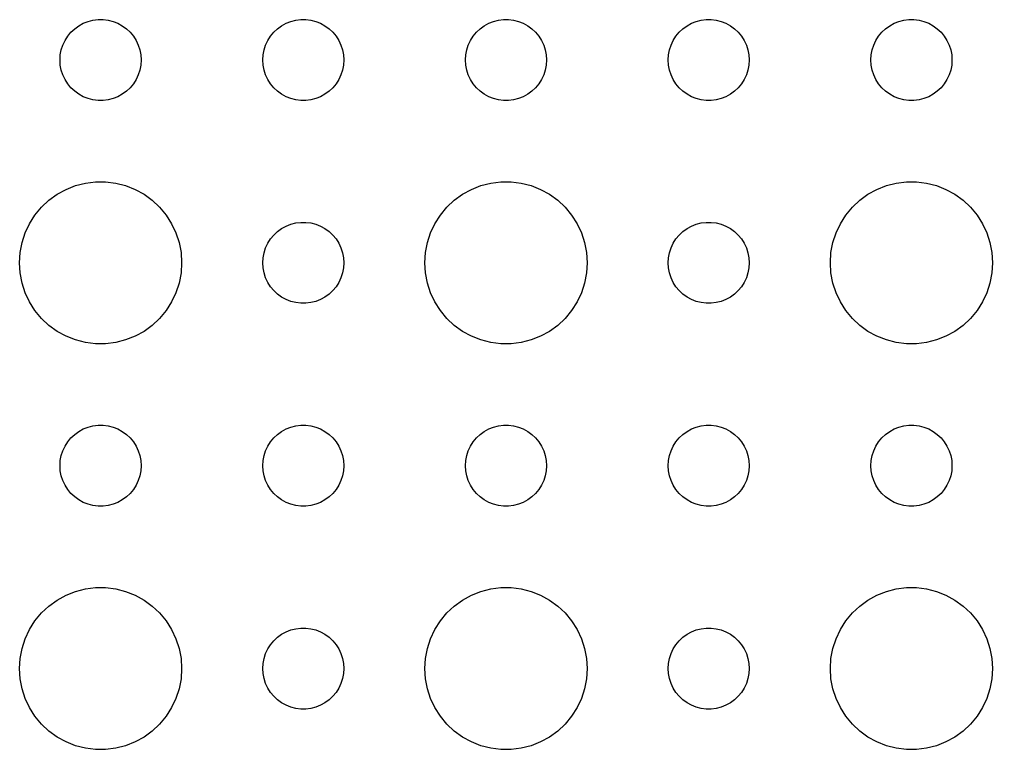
# Model space of a CAD drawing. Header units: metres. Extents: x -134 to 134, y 176 to 394.
# Drawn here: x 64.5 to 100.5, y 339.01 to 366 of the extents above; entities that cross this region are included whole.
import ezdxf

# ---------------------------------------------------------------- set-up
doc = ezdxf.new("R2010")
doc.units = ezdxf.units.M

msp = doc.modelspace()

# ---------------------------------------------------------------- linework, layer by layer
for p, q in [((66.5439, 365.656), (66.6963, 365.766)), ((66.6963, 365.766), (66.8613, 365.857)), ((66.8613, 365.857), (67.0365, 365.927)), ((67.0365, 365.927), (67.2189, 365.973)), ((67.2189, 365.973), (67.4058, 365.997)), ((67.4058, 365.997), (67.5942, 365.997)), ((67.5942, 365.997), (67.7811, 365.973)), ((67.7811, 365.973), (67.9635, 365.927)), ((67.9635, 365.927), (68.1387, 365.857)), ((68.1387, 365.857), (68.3037, 365.766)), ((68.3037, 365.766), (68.4561, 365.656)), ((74.0439, 365.656), (74.1963, 365.766)), ((74.1963, 365.766), (74.3613, 365.857)), ((74.3613, 365.857), (74.5365, 365.927)), ((74.5365, 365.927), (74.7189, 365.973)), ((74.7189, 365.973), (74.9058, 365.997)), ((74.9058, 365.997), (75.0942, 365.997)), ((75.0942, 365.997), (75.2811, 365.973)), ((75.2811, 365.973), (75.4635, 365.927)), ((75.4635, 365.927), (75.6387, 365.857)), ((75.6387, 365.857), (75.8037, 365.766)), ((75.8037, 365.766), (75.9561, 365.656)), ((81.5439, 365.656), (81.6963, 365.766)), ((81.6963, 365.766), (81.8613, 365.857)), ((81.8613, 365.857), (82.0365, 365.927)), ((82.0365, 365.927), (82.2189, 365.973)), ((82.2189, 365.973), (82.4058, 365.997)), ((82.4058, 365.997), (82.5942, 365.997)), ((82.5942, 365.997), (82.7811, 365.973)), ((82.7811, 365.973), (82.9635, 365.927)), ((82.9635, 365.927), (83.1387, 365.857)), ((83.1387, 365.857), (83.3037, 365.766)), ((83.3037, 365.766), (83.4561, 365.656)), ((89.0439, 365.656), (89.1963, 365.766)), ((89.1963, 365.766), (89.3613, 365.857)), ((89.3613, 365.857), (89.5365, 365.927)), ((89.5365, 365.927), (89.7189, 365.973)), ((89.7189, 365.973), (89.9058, 365.997)), ((89.9058, 365.997), (90.0942, 365.997)), ((90.0942, 365.997), (90.2811, 365.973)), ((90.2811, 365.973), (90.4635, 365.927)), ((90.4635, 365.927), (90.6387, 365.857)), ((90.6387, 365.857), (90.8037, 365.766)), ((90.8037, 365.766), (90.9561, 365.656)), ((96.5439, 365.656), (96.6963, 365.766)), ((96.6963, 365.766), (96.8613, 365.857)), ((96.8613, 365.857), (97.0365, 365.927)), ((97.0365, 365.927), (97.2189, 365.973)), ((97.2189, 365.973), (97.4058, 365.997)), ((97.4058, 365.997), (97.5942, 365.997)), ((97.5942, 365.997), (97.7811, 365.973)), ((97.7811, 365.973), (97.9635, 365.927)), ((97.9635, 365.927), (98.1387, 365.857)), ((98.1387, 365.857), (98.3037, 365.766)), ((98.3037, 365.766), (98.4561, 365.656)), ((66.2865, 365.382), (66.4065, 365.527)), ((66.4065, 365.527), (66.5439, 365.656)), ((68.4561, 365.656), (68.5934, 365.527)), ((68.5934, 365.527), (68.7135, 365.382)), ((73.7865, 365.382), (73.9065, 365.527)), ((73.9065, 365.527), (74.0439, 365.656)), ((75.9561, 365.656), (76.0934, 365.527)), ((76.0934, 365.527), (76.2135, 365.382)), ((81.2865, 365.382), (81.4065, 365.527)), ((81.4065, 365.527), (81.5439, 365.656)), ((83.4561, 365.656), (83.5934, 365.527)), ((83.5934, 365.527), (83.7135, 365.382)), ((88.7865, 365.382), (88.9065, 365.527)), ((88.9065, 365.527), (89.0439, 365.656)), ((90.9561, 365.656), (91.0934, 365.527)), ((91.0934, 365.527), (91.2135, 365.382)), ((96.2865, 365.382), (96.4065, 365.527)), ((96.4065, 365.527), (96.5439, 365.656)), ((98.4561, 365.656), (98.5934, 365.527)), ((98.5934, 365.527), (98.7135, 365.382)), ((66.0471, 364.873), (66.1053, 365.052)), ((66.1053, 365.052), (66.1855, 365.223)), ((66.1855, 365.223), (66.2865, 365.382)), ((68.7135, 365.382), (68.8145, 365.223)), ((68.8145, 365.223), (68.8947, 365.052)), ((68.8947, 365.052), (68.9529, 364.873)), ((73.5471, 364.873), (73.6053, 365.052)), ((73.6053, 365.052), (73.6855, 365.223)), ((73.6855, 365.223), (73.7865, 365.382)), ((76.2135, 365.382), (76.3145, 365.223)), ((76.3145, 365.223), (76.3947, 365.052)), ((76.3947, 365.052), (76.4529, 364.873)), ((81.0471, 364.873), (81.1053, 365.052)), ((81.1053, 365.052), (81.1855, 365.223)), ((81.1855, 365.223), (81.2865, 365.382)), ((83.7135, 365.382), (83.8145, 365.223)), ((83.8145, 365.223), (83.8947, 365.052)), ((83.8947, 365.052), (83.9529, 364.873)), ((88.5471, 364.873), (88.6053, 365.052)), ((88.6053, 365.052), (88.6855, 365.223)), ((88.6855, 365.223), (88.7865, 365.382)), ((91.2135, 365.382), (91.3145, 365.223)), ((91.3145, 365.223), (91.3947, 365.052)), ((91.3947, 365.052), (91.4529, 364.873)), ((96.0471, 364.873), (96.1053, 365.052)), ((96.1053, 365.052), (96.1855, 365.223)), ((96.1855, 365.223), (96.2865, 365.382)), ((98.7135, 365.382), (98.8145, 365.223)), ((98.8145, 365.223), (98.8947, 365.052)), ((98.8947, 365.052), (98.9529, 364.873)), ((66, 364.5), (66.0118, 364.688)), ((66.0118, 364.688), (66.0471, 364.873)), ((68.9529, 364.873), (68.9882, 364.688)), ((68.9882, 364.688), (69, 364.5)), ((73.5, 364.5), (73.5118, 364.688)), ((73.5118, 364.688), (73.5471, 364.873)), ((76.4529, 364.873), (76.4882, 364.688)), ((76.4882, 364.688), (76.5, 364.5)), ((81, 364.5), (81.0118, 364.688)), ((81.0118, 364.688), (81.0471, 364.873)), ((83.9529, 364.873), (83.9882, 364.688)), ((83.9882, 364.688), (84, 364.5)), ((88.5, 364.5), (88.5118, 364.688)), ((88.5118, 364.688), (88.5471, 364.873)), ((91.4529, 364.873), (91.4882, 364.688)), ((91.4882, 364.688), (91.5, 364.5)), ((96, 364.5), (96.0118, 364.688)), ((96.0118, 364.688), (96.0471, 364.873)), ((98.9529, 364.873), (98.9882, 364.688)), ((98.9882, 364.688), (99, 364.5)), ((66.0118, 364.312), (66, 364.5)), ((69, 364.5), (68.9882, 364.312)), ((73.5118, 364.312), (73.5, 364.5)), ((76.5, 364.5), (76.4882, 364.312)), ((81.0118, 364.312), (81, 364.5)), ((84, 364.5), (83.9882, 364.312)), ((88.5118, 364.312), (88.5, 364.5)), ((91.5, 364.5), (91.4882, 364.312)), ((96.0118, 364.312), (96, 364.5)), ((99, 364.5), (98.9882, 364.312)), ((66.0471, 364.127), (66.0118, 364.312)), ((66.1053, 363.948), (66.0471, 364.127)), ((68.9529, 364.127), (68.8947, 363.948)), ((68.9882, 364.312), (68.9529, 364.127)), ((73.5471, 364.127), (73.5118, 364.312)), ((73.6053, 363.948), (73.5471, 364.127)), ((76.4529, 364.127), (76.3947, 363.948)), ((76.4882, 364.312), (76.4529, 364.127)), ((81.0471, 364.127), (81.0118, 364.312)), ((81.1053, 363.948), (81.0471, 364.127)), ((83.9529, 364.127), (83.8947, 363.948)), ((83.9882, 364.312), (83.9529, 364.127)), ((88.5471, 364.127), (88.5118, 364.312)), ((88.6053, 363.948), (88.5471, 364.127)), ((91.4529, 364.127), (91.3947, 363.948)), ((91.4882, 364.312), (91.4529, 364.127)), ((96.0471, 364.127), (96.0118, 364.312)), ((96.1053, 363.948), (96.0471, 364.127)), ((98.9529, 364.127), (98.8947, 363.948)), ((98.9882, 364.312), (98.9529, 364.127)), ((66.1855, 363.777), (66.1053, 363.948)), ((66.2865, 363.618), (66.1855, 363.777)), ((66.4065, 363.473), (66.2865, 363.618)), ((68.7135, 363.618), (68.5934, 363.473)), ((68.8145, 363.777), (68.7135, 363.618)), ((68.8947, 363.948), (68.8145, 363.777)), ((73.6855, 363.777), (73.6053, 363.948)), ((73.7865, 363.618), (73.6855, 363.777)), ((73.9065, 363.473), (73.7865, 363.618)), ((76.2135, 363.618), (76.0934, 363.473)), ((76.3145, 363.777), (76.2135, 363.618)), ((76.3947, 363.948), (76.3145, 363.777)), ((81.1855, 363.777), (81.1053, 363.948)), ((81.2865, 363.618), (81.1855, 363.777)), ((81.4065, 363.473), (81.2865, 363.618)), ((83.7135, 363.618), (83.5934, 363.473)), ((83.8145, 363.777), (83.7135, 363.618)), ((83.8947, 363.948), (83.8145, 363.777)), ((88.6855, 363.777), (88.6053, 363.948)), ((88.7865, 363.618), (88.6855, 363.777)), ((88.9065, 363.473), (88.7865, 363.618)), ((91.2135, 363.618), (91.0934, 363.473)), ((91.3145, 363.777), (91.2135, 363.618)), ((91.3947, 363.948), (91.3145, 363.777)), ((96.1855, 363.777), (96.1053, 363.948)), ((96.2865, 363.618), (96.1855, 363.777)), ((96.4065, 363.473), (96.2865, 363.618)), ((98.7135, 363.618), (98.5934, 363.473)), ((98.8145, 363.777), (98.7135, 363.618)), ((98.8947, 363.948), (98.8145, 363.777)), ((66.5439, 363.344), (66.4065, 363.473)), ((66.6963, 363.234), (66.5439, 363.344)), ((68.4561, 363.344), (68.3037, 363.234)), ((68.5934, 363.473), (68.4561, 363.344)), ((74.0439, 363.344), (73.9065, 363.473)), ((74.1963, 363.234), (74.0439, 363.344)), ((75.9561, 363.344), (75.8037, 363.234)), ((76.0934, 363.473), (75.9561, 363.344)), ((81.5439, 363.344), (81.4065, 363.473)), ((81.6963, 363.234), (81.5439, 363.344)), ((83.4561, 363.344), (83.3037, 363.234)), ((83.5934, 363.473), (83.4561, 363.344)), ((89.0439, 363.344), (88.9065, 363.473)), ((89.1963, 363.234), (89.0439, 363.344)), ((90.9561, 363.344), (90.8037, 363.234)), ((91.0934, 363.473), (90.9561, 363.344)), ((96.5439, 363.344), (96.4065, 363.473)), ((96.6963, 363.234), (96.5439, 363.344)), ((98.4561, 363.344), (98.3037, 363.234)), ((98.5934, 363.473), (98.4561, 363.344)), ((66.8613, 363.143), (66.6963, 363.234)), ((67.0365, 363.073), (66.8613, 363.143)), ((67.2189, 363.027), (67.0365, 363.073)), ((67.4058, 363.003), (67.2189, 363.027)), ((67.5942, 363.003), (67.4058, 363.003)), ((67.7811, 363.027), (67.5942, 363.003)), ((67.9635, 363.073), (67.7811, 363.027)), ((68.1387, 363.143), (67.9635, 363.073)), ((68.3037, 363.234), (68.1387, 363.143)), ((74.3613, 363.143), (74.1963, 363.234)), ((74.5365, 363.073), (74.3613, 363.143)), ((74.7189, 363.027), (74.5365, 363.073)), ((74.9058, 363.003), (74.7189, 363.027)), ((75.0942, 363.003), (74.9058, 363.003)), ((75.2811, 363.027), (75.0942, 363.003)), ((75.4635, 363.073), (75.2811, 363.027)), ((75.6387, 363.143), (75.4635, 363.073)), ((75.8037, 363.234), (75.6387, 363.143)), ((81.8613, 363.143), (81.6963, 363.234)), ((82.0365, 363.073), (81.8613, 363.143)), ((82.2189, 363.027), (82.0365, 363.073)), ((82.4058, 363.003), (82.2189, 363.027)), ((82.5942, 363.003), (82.4058, 363.003)), ((82.7811, 363.027), (82.5942, 363.003)), ((82.9635, 363.073), (82.7811, 363.027)), ((83.1387, 363.143), (82.9635, 363.073)), ((83.3037, 363.234), (83.1387, 363.143)), ((89.3613, 363.143), (89.1963, 363.234)), ((89.5365, 363.073), (89.3613, 363.143)), ((89.7189, 363.027), (89.5365, 363.073)), ((89.9058, 363.003), (89.7189, 363.027)), ((90.0942, 363.003), (89.9058, 363.003)), ((90.2811, 363.027), (90.0942, 363.003)), ((90.4635, 363.073), (90.2811, 363.027)), ((90.6387, 363.143), (90.4635, 363.073)), ((90.8037, 363.234), (90.6387, 363.143)), ((96.8613, 363.143), (96.6963, 363.234)), ((97.0365, 363.073), (96.8613, 363.143)), ((97.2189, 363.027), (97.0365, 363.073)), ((97.4058, 363.003), (97.2189, 363.027)), ((97.5942, 363.003), (97.4058, 363.003)), ((97.7811, 363.027), (97.5942, 363.003)), ((97.9635, 363.073), (97.7811, 363.027)), ((98.1387, 363.143), (97.9635, 363.073)), ((98.3037, 363.234), (98.1387, 363.143)), ((65.8925, 359.533), (66.2227, 359.714)), ((66.2227, 359.714), (66.573, 359.853)), ((66.573, 359.853), (66.9379, 359.947)), ((66.9379, 359.947), (67.3116, 359.994)), ((67.3116, 359.994), (67.6884, 359.994)), ((67.6884, 359.994), (68.0621, 359.947)), ((68.0621, 359.947), (68.427, 359.853)), ((68.427, 359.853), (68.7773, 359.714)), ((68.7773, 359.714), (69.1075, 359.533)), ((80.8925, 359.533), (81.2227, 359.714)), ((81.2227, 359.714), (81.573, 359.853)), ((81.573, 359.853), (81.9379, 359.947)), ((81.9379, 359.947), (82.3116, 359.994)), ((82.3116, 359.994), (82.6884, 359.994)), ((82.6884, 359.994), (83.0621, 359.947)), ((83.0621, 359.947), (83.427, 359.853)), ((83.427, 359.853), (83.7773, 359.714)), ((83.7773, 359.714), (84.1075, 359.533)), ((95.8925, 359.533), (96.2227, 359.714)), ((96.2227, 359.714), (96.573, 359.853)), ((96.573, 359.853), (96.9379, 359.947)), ((96.9379, 359.947), (97.3116, 359.994)), ((97.3116, 359.994), (97.6884, 359.994)), ((97.6884, 359.994), (98.0621, 359.947)), ((98.0621, 359.947), (98.427, 359.853)), ((98.427, 359.853), (98.7773, 359.714)), ((98.7773, 359.714), (99.1075, 359.533)), ((65.3131, 359.054), (65.5877, 359.312)), ((65.5877, 359.312), (65.8925, 359.533)), ((69.1075, 359.533), (69.4123, 359.312)), ((69.4123, 359.312), (69.6869, 359.054)), ((80.3131, 359.054), (80.5877, 359.312)), ((80.5877, 359.312), (80.8925, 359.533)), ((84.1075, 359.533), (84.4123, 359.312)), ((84.4123, 359.312), (84.6869, 359.054)), ((95.3131, 359.054), (95.5877, 359.312)), ((95.5877, 359.312), (95.8925, 359.533)), ((99.1075, 359.533), (99.4123, 359.312)), ((99.4123, 359.312), (99.6869, 359.054)), ((65.073, 358.763), (65.3131, 359.054)), ((69.6869, 359.054), (69.927, 358.763)), ((80.073, 358.763), (80.3131, 359.054)), ((84.6869, 359.054), (84.927, 358.763)), ((95.073, 358.763), (95.3131, 359.054)), ((99.6869, 359.054), (99.927, 358.763)), ((64.8711, 358.445), (65.073, 358.763)), ((69.927, 358.763), (70.1289, 358.445)), ((79.8711, 358.445), (80.073, 358.763)), ((84.927, 358.763), (85.1289, 358.445)), ((94.8711, 358.445), (95.073, 358.763)), ((99.927, 358.763), (100.129, 358.445)), ((64.7107, 358.104), (64.8711, 358.445)), ((70.1289, 358.445), (70.2893, 358.104)), ((74.0439, 358.156), (74.1963, 358.266)), ((74.1963, 358.266), (74.3613, 358.357)), ((74.3613, 358.357), (74.5365, 358.427)), ((74.5365, 358.427), (74.7189, 358.473)), ((74.7189, 358.473), (74.9058, 358.497)), ((74.9058, 358.497), (75.0942, 358.497)), ((75.0942, 358.497), (75.2811, 358.473)), ((75.2811, 358.473), (75.4635, 358.427)), ((75.4635, 358.427), (75.6387, 358.357)), ((75.6387, 358.357), (75.8037, 358.266)), ((75.8037, 358.266), (75.9561, 358.156)), ((79.7107, 358.104), (79.8711, 358.445)), ((85.1289, 358.445), (85.2893, 358.104)), ((89.0439, 358.156), (89.1963, 358.266)), ((89.1963, 358.266), (89.3613, 358.357)), ((89.3613, 358.357), (89.5365, 358.427)), ((89.5365, 358.427), (89.7189, 358.473)), ((89.7189, 358.473), (89.9058, 358.497)), ((89.9058, 358.497), (90.0942, 358.497)), ((90.0942, 358.497), (90.2811, 358.473)), ((90.2811, 358.473), (90.4635, 358.427)), ((90.4635, 358.427), (90.6387, 358.357)), ((90.6387, 358.357), (90.8037, 358.266)), ((90.8037, 358.266), (90.9561, 358.156)), ((94.7107, 358.104), (94.8711, 358.445)), ((100.129, 358.445), (100.289, 358.104)), ((64.5943, 357.746), (64.7107, 358.104)), ((70.2893, 358.104), (70.4057, 357.746)), ((73.6855, 357.723), (73.7865, 357.882)), ((73.7865, 357.882), (73.9065, 358.027)), ((73.9065, 358.027), (74.0439, 358.156)), ((75.9561, 358.156), (76.0934, 358.027)), ((76.0934, 358.027), (76.2135, 357.882)), ((76.2135, 357.882), (76.3145, 357.723)), ((79.5943, 357.746), (79.7107, 358.104)), ((85.2893, 358.104), (85.4057, 357.746)), ((88.6855, 357.723), (88.7865, 357.882)), ((88.7865, 357.882), (88.9065, 358.027)), ((88.9065, 358.027), (89.0439, 358.156)), ((90.9561, 358.156), (91.0934, 358.027)), ((91.0934, 358.027), (91.2135, 357.882)), ((91.2135, 357.882), (91.3145, 357.723)), ((94.5943, 357.746), (94.7107, 358.104)), ((100.289, 358.104), (100.406, 357.746)), ((64.5237, 357.376), (64.5943, 357.746)), ((70.4057, 357.746), (70.4763, 357.376)), ((73.5471, 357.373), (73.6053, 357.552)), ((73.6053, 357.552), (73.6855, 357.723)), ((76.3145, 357.723), (76.3947, 357.552)), ((76.3947, 357.552), (76.4529, 357.373)), ((79.5237, 357.376), (79.5943, 357.746)), ((85.4057, 357.746), (85.4763, 357.376)), ((88.5471, 357.373), (88.6053, 357.552)), ((88.6053, 357.552), (88.6855, 357.723)), ((91.3145, 357.723), (91.3947, 357.552)), ((91.3947, 357.552), (91.4529, 357.373)), ((94.5237, 357.376), (94.5943, 357.746)), ((100.406, 357.746), (100.476, 357.376)), ((64.5, 357), (64.5237, 357.376)), ((70.4763, 357.376), (70.5, 357)), ((73.5, 357), (73.5118, 357.188)), ((73.5118, 357.188), (73.5471, 357.373)), ((76.4529, 357.373), (76.4882, 357.188)), ((76.4882, 357.188), (76.5, 357)), ((79.5, 357), (79.5237, 357.376)), ((85.4763, 357.376), (85.5, 357)), ((88.5, 357), (88.5118, 357.188)), ((88.5118, 357.188), (88.5471, 357.373)), ((91.4529, 357.373), (91.4882, 357.188)), ((91.4882, 357.188), (91.5, 357)), ((94.5, 357), (94.5237, 357.376)), ((100.476, 357.376), (100.5, 357)), ((64.5237, 356.624), (64.5, 357)), ((70.5, 357), (70.4763, 356.624)), ((73.5118, 356.812), (73.5, 357)), ((73.5471, 356.627), (73.5118, 356.812)), ((76.4882, 356.812), (76.4529, 356.627)), ((76.5, 357), (76.4882, 356.812)), ((79.5237, 356.624), (79.5, 357)), ((85.5, 357), (85.4763, 356.624)), ((88.5118, 356.812), (88.5, 357)), ((88.5471, 356.627), (88.5118, 356.812)), ((91.4882, 356.812), (91.4529, 356.627)), ((91.5, 357), (91.4882, 356.812)), ((94.5237, 356.624), (94.5, 357)), ((100.5, 357), (100.476, 356.624)), ((64.5943, 356.254), (64.5237, 356.624)), ((70.4763, 356.624), (70.4057, 356.254)), ((73.6053, 356.448), (73.5471, 356.627)), ((73.6855, 356.277), (73.6053, 356.448)), ((76.3947, 356.448), (76.3145, 356.277)), ((76.4529, 356.627), (76.3947, 356.448)), ((79.5943, 356.254), (79.5237, 356.624)), ((85.4763, 356.624), (85.4057, 356.254)), ((88.6053, 356.448), (88.5471, 356.627)), ((88.6855, 356.277), (88.6053, 356.448)), ((91.3947, 356.448), (91.3145, 356.277)), ((91.4529, 356.627), (91.3947, 356.448)), ((94.5943, 356.254), (94.5237, 356.624)), ((100.476, 356.624), (100.406, 356.254)), ((64.7107, 355.896), (64.5943, 356.254)), ((70.4057, 356.254), (70.2893, 355.896)), ((73.7865, 356.118), (73.6855, 356.277)), ((73.9065, 355.973), (73.7865, 356.118)), ((76.2135, 356.118), (76.0934, 355.973)), ((76.3145, 356.277), (76.2135, 356.118)), ((79.7107, 355.896), (79.5943, 356.254)), ((85.4057, 356.254), (85.2893, 355.896)), ((88.7865, 356.118), (88.6855, 356.277)), ((88.9065, 355.973), (88.7865, 356.118)), ((91.2135, 356.118), (91.0934, 355.973)), ((91.3145, 356.277), (91.2135, 356.118)), ((94.7107, 355.896), (94.5943, 356.254)), ((100.406, 356.254), (100.289, 355.896)), ((64.8711, 355.555), (64.7107, 355.896)), ((70.2893, 355.896), (70.1289, 355.555)), ((74.0439, 355.844), (73.9065, 355.973)), ((74.1963, 355.734), (74.0439, 355.844)), ((74.3613, 355.643), (74.1963, 355.734)), ((75.8037, 355.734), (75.6387, 355.643)), ((75.9561, 355.844), (75.8037, 355.734)), ((76.0934, 355.973), (75.9561, 355.844)), ((79.8711, 355.555), (79.7107, 355.896)), ((85.2893, 355.896), (85.1289, 355.555)), ((89.0439, 355.844), (88.9065, 355.973)), ((89.1963, 355.734), (89.0439, 355.844)), ((89.3613, 355.643), (89.1963, 355.734)), ((90.8037, 355.734), (90.6387, 355.643)), ((90.9561, 355.844), (90.8037, 355.734)), ((91.0934, 355.973), (90.9561, 355.844)), ((94.8711, 355.555), (94.7107, 355.896)), ((100.289, 355.896), (100.129, 355.555)), ((65.073, 355.237), (64.8711, 355.555)), ((70.1289, 355.555), (69.927, 355.237)), ((74.5365, 355.573), (74.3613, 355.643)), ((74.7189, 355.527), (74.5365, 355.573)), ((74.9058, 355.503), (74.7189, 355.527)), ((75.0942, 355.503), (74.9058, 355.503)), ((75.2811, 355.527), (75.0942, 355.503)), ((75.4635, 355.573), (75.2811, 355.527)), ((75.6387, 355.643), (75.4635, 355.573)), ((80.073, 355.237), (79.8711, 355.555)), ((85.1289, 355.555), (84.927, 355.237)), ((89.5365, 355.573), (89.3613, 355.643)), ((89.7189, 355.527), (89.5365, 355.573)), ((89.9058, 355.503), (89.7189, 355.527)), ((90.0942, 355.503), (89.9058, 355.503)), ((90.2811, 355.527), (90.0942, 355.503)), ((90.4635, 355.573), (90.2811, 355.527)), ((90.6387, 355.643), (90.4635, 355.573)), ((95.073, 355.237), (94.8711, 355.555)), ((100.129, 355.555), (99.927, 355.237)), ((65.3131, 354.946), (65.073, 355.237)), ((69.927, 355.237), (69.6869, 354.946)), ((80.3131, 354.946), (80.073, 355.237)), ((84.927, 355.237), (84.6869, 354.946)), ((95.3131, 354.946), (95.073, 355.237)), ((99.927, 355.237), (99.6869, 354.946)), ((65.5877, 354.688), (65.3131, 354.946)), ((65.8925, 354.467), (65.5877, 354.688)), ((69.4123, 354.688), (69.1075, 354.467)), ((69.6869, 354.946), (69.4123, 354.688)), ((80.5877, 354.688), (80.3131, 354.946)), ((80.8925, 354.467), (80.5877, 354.688)), ((84.4123, 354.688), (84.1075, 354.467)), ((84.6869, 354.946), (84.4123, 354.688)), ((95.5877, 354.688), (95.3131, 354.946)), ((95.8925, 354.467), (95.5877, 354.688)), ((99.4123, 354.688), (99.1075, 354.467)), ((99.6869, 354.946), (99.4123, 354.688)), ((66.2227, 354.286), (65.8925, 354.467)), ((66.573, 354.147), (66.2227, 354.286)), ((68.7773, 354.286), (68.427, 354.147)), ((69.1075, 354.467), (68.7773, 354.286)), ((81.2227, 354.286), (80.8925, 354.467)), ((81.573, 354.147), (81.2227, 354.286)), ((83.7773, 354.286), (83.427, 354.147)), ((84.1075, 354.467), (83.7773, 354.286)), ((96.2227, 354.286), (95.8925, 354.467)), ((96.573, 354.147), (96.2227, 354.286)), ((98.7773, 354.286), (98.427, 354.147)), ((99.1075, 354.467), (98.7773, 354.286)), ((66.9379, 354.053), (66.573, 354.147)), ((67.3116, 354.006), (66.9379, 354.053)), ((67.6884, 354.006), (67.3116, 354.006)), ((68.0621, 354.053), (67.6884, 354.006)), ((68.427, 354.147), (68.0621, 354.053)), ((81.9379, 354.053), (81.573, 354.147)), ((82.3116, 354.006), (81.9379, 354.053)), ((82.6884, 354.006), (82.3116, 354.006)), ((83.0621, 354.053), (82.6884, 354.006)), ((83.427, 354.147), (83.0621, 354.053)), ((96.9379, 354.053), (96.573, 354.147)), ((97.3116, 354.006), (96.9379, 354.053)), ((97.6884, 354.006), (97.3116, 354.006)), ((98.0621, 354.053), (97.6884, 354.006)), ((98.427, 354.147), (98.0621, 354.053)), ((66.4065, 350.527), (66.5439, 350.656)), ((66.5439, 350.656), (66.6963, 350.766)), ((66.6963, 350.766), (66.8613, 350.857)), ((66.8613, 350.857), (67.0365, 350.927)), ((67.0365, 350.927), (67.2189, 350.973)), ((67.2189, 350.973), (67.4058, 350.997)), ((67.4058, 350.997), (67.5942, 350.997)), ((67.5942, 350.997), (67.7811, 350.973)), ((67.7811, 350.973), (67.9635, 350.927)), ((67.9635, 350.927), (68.1387, 350.857)), ((68.1387, 350.857), (68.3037, 350.766)), ((68.3037, 350.766), (68.4561, 350.656)), ((68.4561, 350.656), (68.5934, 350.527)), ((73.9065, 350.527), (74.0439, 350.656)), ((74.0439, 350.656), (74.1963, 350.766)), ((74.1963, 350.766), (74.3613, 350.857)), ((74.3613, 350.857), (74.5365, 350.927)), ((74.5365, 350.927), (74.7189, 350.973)), ((74.7189, 350.973), (74.9058, 350.997)), ((74.9058, 350.997), (75.0942, 350.997)), ((75.0942, 350.997), (75.2811, 350.973)), ((75.2811, 350.973), (75.4635, 350.927)), ((75.4635, 350.927), (75.6387, 350.857)), ((75.6387, 350.857), (75.8037, 350.766)), ((75.8037, 350.766), (75.9561, 350.656)), ((75.9561, 350.656), (76.0934, 350.527)), ((81.4065, 350.527), (81.5439, 350.656)), ((81.5439, 350.656), (81.6963, 350.766)), ((81.6963, 350.766), (81.8613, 350.857)), ((81.8613, 350.857), (82.0365, 350.927)), ((82.0365, 350.927), (82.2189, 350.973)), ((82.2189, 350.973), (82.4058, 350.997)), ((82.4058, 350.997), (82.5942, 350.997)), ((82.5942, 350.997), (82.7811, 350.973)), ((82.7811, 350.973), (82.9635, 350.927)), ((82.9635, 350.927), (83.1387, 350.857)), ((83.1387, 350.857), (83.3037, 350.766)), ((83.3037, 350.766), (83.4561, 350.656)), ((83.4561, 350.656), (83.5934, 350.527)), ((88.9065, 350.527), (89.0439, 350.656)), ((89.0439, 350.656), (89.1963, 350.766)), ((89.1963, 350.766), (89.3613, 350.857)), ((89.3613, 350.857), (89.5365, 350.927)), ((89.5365, 350.927), (89.7189, 350.973)), ((89.7189, 350.973), (89.9058, 350.997)), ((89.9058, 350.997), (90.0942, 350.997)), ((90.0942, 350.997), (90.2811, 350.973)), ((90.2811, 350.973), (90.4635, 350.927)), ((90.4635, 350.927), (90.6387, 350.857)), ((90.6387, 350.857), (90.8037, 350.766)), ((90.8037, 350.766), (90.9561, 350.656)), ((90.9561, 350.656), (91.0934, 350.527)), ((96.4065, 350.527), (96.5439, 350.656)), ((96.5439, 350.656), (96.6963, 350.766)), ((96.6963, 350.766), (96.8613, 350.857)), ((96.8613, 350.857), (97.0365, 350.927)), ((97.0365, 350.927), (97.2189, 350.973)), ((97.2189, 350.973), (97.4058, 350.997)), ((97.4058, 350.997), (97.5942, 350.997)), ((97.5942, 350.997), (97.7811, 350.973)), ((97.7811, 350.973), (97.9635, 350.927)), ((97.9635, 350.927), (98.1387, 350.857)), ((98.1387, 350.857), (98.3037, 350.766)), ((98.3037, 350.766), (98.4561, 350.656)), ((98.4561, 350.656), (98.5934, 350.527)), ((66.1855, 350.223), (66.2865, 350.382)), ((66.2865, 350.382), (66.4065, 350.527)), ((68.5934, 350.527), (68.7135, 350.382)), ((68.7135, 350.382), (68.8145, 350.223)), ((73.6855, 350.223), (73.7865, 350.382)), ((73.7865, 350.382), (73.9065, 350.527)), ((76.0934, 350.527), (76.2135, 350.382)), ((76.2135, 350.382), (76.3145, 350.223)), ((81.1855, 350.223), (81.2865, 350.382)), ((81.2865, 350.382), (81.4065, 350.527)), ((83.5934, 350.527), (83.7135, 350.382)), ((83.7135, 350.382), (83.8145, 350.223)), ((88.6855, 350.223), (88.7865, 350.382)), ((88.7865, 350.382), (88.9065, 350.527)), ((91.0934, 350.527), (91.2135, 350.382)), ((91.2135, 350.382), (91.3145, 350.223)), ((96.1855, 350.223), (96.2865, 350.382)), ((96.2865, 350.382), (96.4065, 350.527)), ((98.5934, 350.527), (98.7135, 350.382)), ((98.7135, 350.382), (98.8145, 350.223)), ((66.0471, 349.873), (66.1053, 350.052)), ((66.1053, 350.052), (66.1855, 350.223)), ((68.8145, 350.223), (68.8947, 350.052)), ((68.8947, 350.052), (68.9529, 349.873)), ((73.5471, 349.873), (73.6053, 350.052)), ((73.6053, 350.052), (73.6855, 350.223)), ((76.3145, 350.223), (76.3947, 350.052)), ((76.3947, 350.052), (76.4529, 349.873)), ((81.0471, 349.873), (81.1053, 350.052)), ((81.1053, 350.052), (81.1855, 350.223)), ((83.8145, 350.223), (83.8947, 350.052)), ((83.8947, 350.052), (83.9529, 349.873)), ((88.5471, 349.873), (88.6053, 350.052)), ((88.6053, 350.052), (88.6855, 350.223)), ((91.3145, 350.223), (91.3947, 350.052)), ((91.3947, 350.052), (91.4529, 349.873)), ((96.0471, 349.873), (96.1053, 350.052)), ((96.1053, 350.052), (96.1855, 350.223)), ((98.8145, 350.223), (98.8947, 350.052)), ((98.8947, 350.052), (98.9529, 349.873)), ((66, 349.5), (66.0118, 349.688)), ((66.0118, 349.688), (66.0471, 349.873)), ((68.9529, 349.873), (68.9882, 349.688)), ((68.9882, 349.688), (69, 349.5)), ((73.5, 349.5), (73.5118, 349.688)), ((73.5118, 349.688), (73.5471, 349.873)), ((76.4529, 349.873), (76.4882, 349.688)), ((76.4882, 349.688), (76.5, 349.5)), ((81, 349.5), (81.0118, 349.688)), ((81.0118, 349.688), (81.0471, 349.873)), ((83.9529, 349.873), (83.9882, 349.688)), ((83.9882, 349.688), (84, 349.5)), ((88.5, 349.5), (88.5118, 349.688)), ((88.5118, 349.688), (88.5471, 349.873)), ((91.4529, 349.873), (91.4882, 349.688)), ((91.4882, 349.688), (91.5, 349.5)), ((96, 349.5), (96.0118, 349.688)), ((96.0118, 349.688), (96.0471, 349.873)), ((98.9529, 349.873), (98.9882, 349.688)), ((98.9882, 349.688), (99, 349.5)), ((66.0118, 349.312), (66, 349.5)), ((66.0471, 349.127), (66.0118, 349.312)), ((68.9882, 349.312), (68.9529, 349.127)), ((69, 349.5), (68.9882, 349.312)), ((73.5118, 349.312), (73.5, 349.5)), ((73.5471, 349.127), (73.5118, 349.312)), ((76.4882, 349.312), (76.4529, 349.127)), ((76.5, 349.5), (76.4882, 349.312)), ((81.0118, 349.312), (81, 349.5)), ((81.0471, 349.127), (81.0118, 349.312)), ((83.9882, 349.312), (83.9529, 349.127)), ((84, 349.5), (83.9882, 349.312)), ((88.5118, 349.312), (88.5, 349.5)), ((88.5471, 349.127), (88.5118, 349.312)), ((91.4882, 349.312), (91.4529, 349.127)), ((91.5, 349.5), (91.4882, 349.312)), ((96.0118, 349.312), (96, 349.5)), ((96.0471, 349.127), (96.0118, 349.312)), ((98.9882, 349.312), (98.9529, 349.127)), ((99, 349.5), (98.9882, 349.312)), ((66.1053, 348.948), (66.0471, 349.127)), ((66.1855, 348.777), (66.1053, 348.948)), ((68.8947, 348.948), (68.8145, 348.777)), ((68.9529, 349.127), (68.8947, 348.948)), ((73.6053, 348.948), (73.5471, 349.127)), ((73.6855, 348.777), (73.6053, 348.948)), ((76.3947, 348.948), (76.3145, 348.777)), ((76.4529, 349.127), (76.3947, 348.948)), ((81.1053, 348.948), (81.0471, 349.127)), ((81.1855, 348.777), (81.1053, 348.948)), ((83.8947, 348.948), (83.8145, 348.777)), ((83.9529, 349.127), (83.8947, 348.948)), ((88.6053, 348.948), (88.5471, 349.127)), ((88.6855, 348.777), (88.6053, 348.948)), ((91.3947, 348.948), (91.3145, 348.777)), ((91.4529, 349.127), (91.3947, 348.948)), ((96.1053, 348.948), (96.0471, 349.127)), ((96.1855, 348.777), (96.1053, 348.948)), ((98.8947, 348.948), (98.8145, 348.777)), ((98.9529, 349.127), (98.8947, 348.948)), ((66.2865, 348.618), (66.1855, 348.777)), ((66.4065, 348.473), (66.2865, 348.618)), ((68.7135, 348.618), (68.5934, 348.473)), ((68.8145, 348.777), (68.7135, 348.618)), ((73.7865, 348.618), (73.6855, 348.777)), ((73.9065, 348.473), (73.7865, 348.618)), ((76.2135, 348.618), (76.0934, 348.473)), ((76.3145, 348.777), (76.2135, 348.618)), ((81.2865, 348.618), (81.1855, 348.777)), ((81.4065, 348.473), (81.2865, 348.618)), ((83.7135, 348.618), (83.5934, 348.473)), ((83.8145, 348.777), (83.7135, 348.618)), ((88.7865, 348.618), (88.6855, 348.777)), ((88.9065, 348.473), (88.7865, 348.618)), ((91.2135, 348.618), (91.0934, 348.473)), ((91.3145, 348.777), (91.2135, 348.618)), ((96.2865, 348.618), (96.1855, 348.777)), ((96.4065, 348.473), (96.2865, 348.618)), ((98.7135, 348.618), (98.5934, 348.473)), ((98.8145, 348.777), (98.7135, 348.618)), ((66.5439, 348.344), (66.4065, 348.473)), ((66.6963, 348.234), (66.5439, 348.344)), ((66.8613, 348.143), (66.6963, 348.234)), ((67.0365, 348.073), (66.8613, 348.143)), ((68.1387, 348.143), (67.9635, 348.073)), ((68.3037, 348.234), (68.1387, 348.143)), ((68.4561, 348.344), (68.3037, 348.234)), ((68.5934, 348.473), (68.4561, 348.344)), ((74.0439, 348.344), (73.9065, 348.473)), ((74.1963, 348.234), (74.0439, 348.344)), ((74.3613, 348.143), (74.1963, 348.234)), ((74.5365, 348.073), (74.3613, 348.143)), ((75.6387, 348.143), (75.4635, 348.073)), ((75.8037, 348.234), (75.6387, 348.143)), ((75.9561, 348.344), (75.8037, 348.234)), ((76.0934, 348.473), (75.9561, 348.344)), ((81.5439, 348.344), (81.4065, 348.473)), ((81.6963, 348.234), (81.5439, 348.344)), ((81.8613, 348.143), (81.6963, 348.234)), ((82.0365, 348.073), (81.8613, 348.143)), ((83.1387, 348.143), (82.9635, 348.073)), ((83.3037, 348.234), (83.1387, 348.143)), ((83.4561, 348.344), (83.3037, 348.234)), ((83.5934, 348.473), (83.4561, 348.344)), ((89.0439, 348.344), (88.9065, 348.473)), ((89.1963, 348.234), (89.0439, 348.344)), ((89.3613, 348.143), (89.1963, 348.234)), ((89.5365, 348.073), (89.3613, 348.143)), ((90.6387, 348.143), (90.4635, 348.073)), ((90.8037, 348.234), (90.6387, 348.143)), ((90.9561, 348.344), (90.8037, 348.234)), ((91.0934, 348.473), (90.9561, 348.344)), ((96.5439, 348.344), (96.4065, 348.473)), ((96.6963, 348.234), (96.5439, 348.344)), ((96.8613, 348.143), (96.6963, 348.234)), ((97.0365, 348.073), (96.8613, 348.143)), ((98.1387, 348.143), (97.9635, 348.073)), ((98.3037, 348.234), (98.1387, 348.143)), ((98.4561, 348.344), (98.3037, 348.234)), ((98.5934, 348.473), (98.4561, 348.344)), ((67.2189, 348.027), (67.0365, 348.073)), ((67.4058, 348.003), (67.2189, 348.027)), ((67.5942, 348.003), (67.4058, 348.003)), ((67.7811, 348.027), (67.5942, 348.003)), ((67.9635, 348.073), (67.7811, 348.027)), ((74.7189, 348.027), (74.5365, 348.073)), ((74.9058, 348.003), (74.7189, 348.027)), ((75.0942, 348.003), (74.9058, 348.003)), ((75.2811, 348.027), (75.0942, 348.003)), ((75.4635, 348.073), (75.2811, 348.027)), ((82.2189, 348.027), (82.0365, 348.073)), ((82.4058, 348.003), (82.2189, 348.027)), ((82.5942, 348.003), (82.4058, 348.003)), ((82.7811, 348.027), (82.5942, 348.003)), ((82.9635, 348.073), (82.7811, 348.027)), ((89.7189, 348.027), (89.5365, 348.073)), ((89.9058, 348.003), (89.7189, 348.027)), ((90.0942, 348.003), (89.9058, 348.003)), ((90.2811, 348.027), (90.0942, 348.003)), ((90.4635, 348.073), (90.2811, 348.027)), ((97.2189, 348.027), (97.0365, 348.073)), ((97.4058, 348.003), (97.2189, 348.027)), ((97.5942, 348.003), (97.4058, 348.003)), ((97.7811, 348.027), (97.5942, 348.003)), ((97.9635, 348.073), (97.7811, 348.027)), ((66.573, 344.853), (66.9379, 344.947)), ((66.9379, 344.947), (67.3116, 344.994)), ((67.3116, 344.994), (67.6884, 344.994)), ((67.6884, 344.994), (68.0621, 344.947)), ((68.0621, 344.947), (68.427, 344.853)), ((81.573, 344.853), (81.9379, 344.947)), ((81.9379, 344.947), (82.3116, 344.994)), ((82.3116, 344.994), (82.6884, 344.994)), ((82.6884, 344.994), (83.0621, 344.947)), ((83.0621, 344.947), (83.427, 344.853)), ((96.573, 344.853), (96.9379, 344.947)), ((96.9379, 344.947), (97.3116, 344.994)), ((97.3116, 344.994), (97.6884, 344.994)), ((97.6884, 344.994), (98.0621, 344.947)), ((98.0621, 344.947), (98.427, 344.853)), ((65.5877, 344.312), (65.8925, 344.533)), ((65.8925, 344.533), (66.2227, 344.714)), ((66.2227, 344.714), (66.573, 344.853)), ((68.427, 344.853), (68.7773, 344.714)), ((68.7773, 344.714), (69.1075, 344.533)), ((69.1075, 344.533), (69.4123, 344.312)), ((80.5877, 344.312), (80.8925, 344.533)), ((80.8925, 344.533), (81.2227, 344.714)), ((81.2227, 344.714), (81.573, 344.853)), ((83.427, 344.853), (83.7773, 344.714)), ((83.7773, 344.714), (84.1075, 344.533)), ((84.1075, 344.533), (84.4123, 344.312)), ((95.5877, 344.312), (95.8925, 344.533)), ((95.8925, 344.533), (96.2227, 344.714)), ((96.2227, 344.714), (96.573, 344.853)), ((98.427, 344.853), (98.7773, 344.714)), ((98.7773, 344.714), (99.1075, 344.533)), ((99.1075, 344.533), (99.4123, 344.312)), ((65.3131, 344.054), (65.5877, 344.312)), ((69.4123, 344.312), (69.6869, 344.054)), ((80.3131, 344.054), (80.5877, 344.312)), ((84.4123, 344.312), (84.6869, 344.054)), ((95.3131, 344.054), (95.5877, 344.312)), ((99.4123, 344.312), (99.6869, 344.054)), ((65.073, 343.763), (65.3131, 344.054)), ((69.6869, 344.054), (69.927, 343.763)), ((80.073, 343.763), (80.3131, 344.054)), ((84.6869, 344.054), (84.927, 343.763)), ((95.073, 343.763), (95.3131, 344.054)), ((99.6869, 344.054), (99.927, 343.763)), ((64.7107, 343.104), (64.8711, 343.445)), ((64.8711, 343.445), (65.073, 343.763)), ((69.927, 343.763), (70.1289, 343.445)), ((70.1289, 343.445), (70.2893, 343.104)), ((74.5365, 343.427), (74.7189, 343.473)), ((74.7189, 343.473), (74.9058, 343.497)), ((74.9058, 343.497), (75.0942, 343.497)), ((75.0942, 343.497), (75.2811, 343.473)), ((75.2811, 343.473), (75.4635, 343.427)), ((79.7107, 343.104), (79.8711, 343.445)), ((79.8711, 343.445), (80.073, 343.763)), ((84.927, 343.763), (85.1289, 343.445)), ((85.1289, 343.445), (85.2893, 343.104)), ((89.5365, 343.427), (89.7189, 343.473)), ((89.7189, 343.473), (89.9058, 343.497)), ((89.9058, 343.497), (90.0942, 343.497)), ((90.0942, 343.497), (90.2811, 343.473)), ((90.2811, 343.473), (90.4635, 343.427)), ((94.7107, 343.104), (94.8711, 343.445)), ((94.8711, 343.445), (95.073, 343.763)), ((99.927, 343.763), (100.129, 343.445)), ((100.129, 343.445), (100.289, 343.104)), ((64.5943, 342.746), (64.7107, 343.104)), ((70.2893, 343.104), (70.4057, 342.746)), ((73.9065, 343.027), (74.0439, 343.156)), ((74.0439, 343.156), (74.1963, 343.266)), ((74.1963, 343.266), (74.3613, 343.357)), ((74.3613, 343.357), (74.5365, 343.427)), ((75.4635, 343.427), (75.6387, 343.357)), ((75.6387, 343.357), (75.8037, 343.266)), ((75.8037, 343.266), (75.9561, 343.156)), ((75.9561, 343.156), (76.0934, 343.027)), ((79.5943, 342.746), (79.7107, 343.104)), ((85.2893, 343.104), (85.4057, 342.746)), ((88.9065, 343.027), (89.0439, 343.156)), ((89.0439, 343.156), (89.1963, 343.266)), ((89.1963, 343.266), (89.3613, 343.357)), ((89.3613, 343.357), (89.5365, 343.427)), ((90.4635, 343.427), (90.6387, 343.357)), ((90.6387, 343.357), (90.8037, 343.266)), ((90.8037, 343.266), (90.9561, 343.156)), ((90.9561, 343.156), (91.0934, 343.027)), ((94.5943, 342.746), (94.7107, 343.104)), ((100.289, 343.104), (100.406, 342.746)), ((64.5237, 342.376), (64.5943, 342.746)), ((70.4057, 342.746), (70.4763, 342.376)), ((73.6053, 342.552), (73.6855, 342.723)), ((73.6855, 342.723), (73.7865, 342.882)), ((73.7865, 342.882), (73.9065, 343.027)), ((76.0934, 343.027), (76.2135, 342.882)), ((76.2135, 342.882), (76.3145, 342.723)), ((76.3145, 342.723), (76.3947, 342.552)), ((79.5237, 342.376), (79.5943, 342.746)), ((85.4057, 342.746), (85.4763, 342.376)), ((88.6053, 342.552), (88.6855, 342.723)), ((88.6855, 342.723), (88.7865, 342.882)), ((88.7865, 342.882), (88.9065, 343.027)), ((91.0934, 343.027), (91.2135, 342.882)), ((91.2135, 342.882), (91.3145, 342.723)), ((91.3145, 342.723), (91.3947, 342.552)), ((94.5237, 342.376), (94.5943, 342.746)), ((100.406, 342.746), (100.476, 342.376)), ((64.5, 342), (64.5237, 342.376)), ((70.4763, 342.376), (70.5, 342)), ((73.5118, 342.188), (73.5471, 342.373)), ((73.5471, 342.373), (73.6053, 342.552)), ((76.3947, 342.552), (76.4529, 342.373)), ((76.4529, 342.373), (76.4882, 342.188)), ((79.5, 342), (79.5237, 342.376)), ((85.4763, 342.376), (85.5, 342)), ((88.5118, 342.188), (88.5471, 342.373)), ((88.5471, 342.373), (88.6053, 342.552)), ((91.3947, 342.552), (91.4529, 342.373)), ((91.4529, 342.373), (91.4882, 342.188)), ((94.5, 342), (94.5237, 342.376)), ((100.476, 342.376), (100.5, 342)), ((64.5237, 341.624), (64.5, 342)), ((70.5, 342), (70.4763, 341.624)), ((73.5, 342), (73.5118, 342.188)), ((73.5118, 341.812), (73.5, 342)), ((76.4882, 342.188), (76.5, 342)), ((76.5, 342), (76.4882, 341.812)), ((79.5237, 341.624), (79.5, 342)), ((85.5, 342), (85.4763, 341.624)), ((88.5, 342), (88.5118, 342.188)), ((88.5118, 341.812), (88.5, 342)), ((91.4882, 342.188), (91.5, 342)), ((91.5, 342), (91.4882, 341.812)), ((94.5237, 341.624), (94.5, 342)), ((100.5, 342), (100.476, 341.624)), ((73.5471, 341.627), (73.5118, 341.812)), ((76.4882, 341.812), (76.4529, 341.627)), ((88.5471, 341.627), (88.5118, 341.812)), ((91.4882, 341.812), (91.4529, 341.627)), ((64.5943, 341.254), (64.5237, 341.624)), ((70.4763, 341.624), (70.4057, 341.254)), ((73.6053, 341.448), (73.5471, 341.627)), ((73.6855, 341.277), (73.6053, 341.448)), ((76.3947, 341.448), (76.3145, 341.277)), ((76.4529, 341.627), (76.3947, 341.448)), ((79.5943, 341.254), (79.5237, 341.624)), ((85.4763, 341.624), (85.4057, 341.254)), ((88.6053, 341.448), (88.5471, 341.627)), ((88.6855, 341.277), (88.6053, 341.448)), ((91.3947, 341.448), (91.3145, 341.277)), ((91.4529, 341.627), (91.3947, 341.448)), ((94.5943, 341.254), (94.5237, 341.624)), ((100.476, 341.624), (100.406, 341.254)), ((64.7107, 340.896), (64.5943, 341.254)), ((70.4057, 341.254), (70.2893, 340.896)), ((73.7865, 341.118), (73.6855, 341.277)), ((73.9065, 340.973), (73.7865, 341.118)), ((74.0439, 340.844), (73.9065, 340.973)), ((76.0934, 340.973), (75.9561, 340.844)), ((76.2135, 341.118), (76.0934, 340.973)), ((76.3145, 341.277), (76.2135, 341.118)), ((79.7107, 340.896), (79.5943, 341.254)), ((85.4057, 341.254), (85.2893, 340.896)), ((88.7865, 341.118), (88.6855, 341.277)), ((88.9065, 340.973), (88.7865, 341.118)), ((89.0439, 340.844), (88.9065, 340.973)), ((91.0934, 340.973), (90.9561, 340.844)), ((91.2135, 341.118), (91.0934, 340.973)), ((91.3145, 341.277), (91.2135, 341.118)), ((94.7107, 340.896), (94.5943, 341.254)), ((100.406, 341.254), (100.289, 340.896)), ((64.8711, 340.555), (64.7107, 340.896)), ((70.2893, 340.896), (70.1289, 340.555)), ((74.1963, 340.734), (74.0439, 340.844)), ((74.3613, 340.643), (74.1963, 340.734)), ((74.5365, 340.573), (74.3613, 340.643)), ((74.7189, 340.527), (74.5365, 340.573)), ((75.4635, 340.573), (75.2811, 340.527)), ((75.6387, 340.643), (75.4635, 340.573)), ((75.8037, 340.734), (75.6387, 340.643)), ((75.9561, 340.844), (75.8037, 340.734)), ((79.8711, 340.555), (79.7107, 340.896)), ((85.2893, 340.896), (85.1289, 340.555)), ((89.1963, 340.734), (89.0439, 340.844)), ((89.3613, 340.643), (89.1963, 340.734)), ((89.5365, 340.573), (89.3613, 340.643)), ((89.7189, 340.527), (89.5365, 340.573)), ((90.4635, 340.573), (90.2811, 340.527)), ((90.6387, 340.643), (90.4635, 340.573)), ((90.8037, 340.734), (90.6387, 340.643)), ((90.9561, 340.844), (90.8037, 340.734)), ((94.8711, 340.555), (94.7107, 340.896)), ((100.289, 340.896), (100.129, 340.555)), ((65.073, 340.237), (64.8711, 340.555)), ((65.3131, 339.946), (65.073, 340.237)), ((69.927, 340.237), (69.6869, 339.946)), ((70.1289, 340.555), (69.927, 340.237)), ((74.9058, 340.503), (74.7189, 340.527)), ((75.0942, 340.503), (74.9058, 340.503)), ((75.2811, 340.527), (75.0942, 340.503)), ((80.073, 340.237), (79.8711, 340.555)), ((80.3131, 339.946), (80.073, 340.237)), ((84.927, 340.237), (84.6869, 339.946)), ((85.1289, 340.555), (84.927, 340.237)), ((89.9058, 340.503), (89.7189, 340.527)), ((90.0942, 340.503), (89.9058, 340.503)), ((90.2811, 340.527), (90.0942, 340.503)), ((95.073, 340.237), (94.8711, 340.555)), ((95.3131, 339.946), (95.073, 340.237)), ((99.927, 340.237), (99.6869, 339.946)), ((100.129, 340.555), (99.927, 340.237)), ((65.5877, 339.688), (65.3131, 339.946)), ((69.6869, 339.946), (69.4123, 339.688)), ((80.5877, 339.688), (80.3131, 339.946)), ((84.6869, 339.946), (84.4123, 339.688)), ((95.5877, 339.688), (95.3131, 339.946)), ((99.6869, 339.946), (99.4123, 339.688)), ((65.8925, 339.467), (65.5877, 339.688)), ((69.4123, 339.688), (69.1075, 339.467)), ((80.8925, 339.467), (80.5877, 339.688)), ((84.4123, 339.688), (84.1075, 339.467)), ((95.8925, 339.467), (95.5877, 339.688)), ((99.4123, 339.688), (99.1075, 339.467)), ((66.2227, 339.286), (65.8925, 339.467)), ((66.573, 339.147), (66.2227, 339.286)), ((66.9379, 339.053), (66.573, 339.147)), ((68.427, 339.147), (68.0621, 339.053)), ((68.7773, 339.286), (68.427, 339.147)), ((69.1075, 339.467), (68.7773, 339.286)), ((81.2227, 339.286), (80.8925, 339.467)), ((81.573, 339.147), (81.2227, 339.286)), ((81.9379, 339.053), (81.573, 339.147)), ((83.427, 339.147), (83.0621, 339.053)), ((83.7773, 339.286), (83.427, 339.147)), ((84.1075, 339.467), (83.7773, 339.286)), ((96.2227, 339.286), (95.8925, 339.467)), ((96.573, 339.147), (96.2227, 339.286)), ((96.9379, 339.053), (96.573, 339.147)), ((98.427, 339.147), (98.0621, 339.053)), ((98.7773, 339.286), (98.427, 339.147)), ((99.1075, 339.467), (98.7773, 339.286)), ((67.3116, 339.006), (66.9379, 339.053)), ((67.6884, 339.006), (67.3116, 339.006)), ((68.0621, 339.053), (67.6884, 339.006)), ((82.3116, 339.006), (81.9379, 339.053)), ((82.6884, 339.006), (82.3116, 339.006)), ((83.0621, 339.053), (82.6884, 339.006)), ((97.3116, 339.006), (96.9379, 339.053)), ((97.6884, 339.006), (97.3116, 339.006)), ((98.0621, 339.053), (97.6884, 339.006))]:
    msp.add_line(p, q)

doc.saveas('drawing.dxf')
